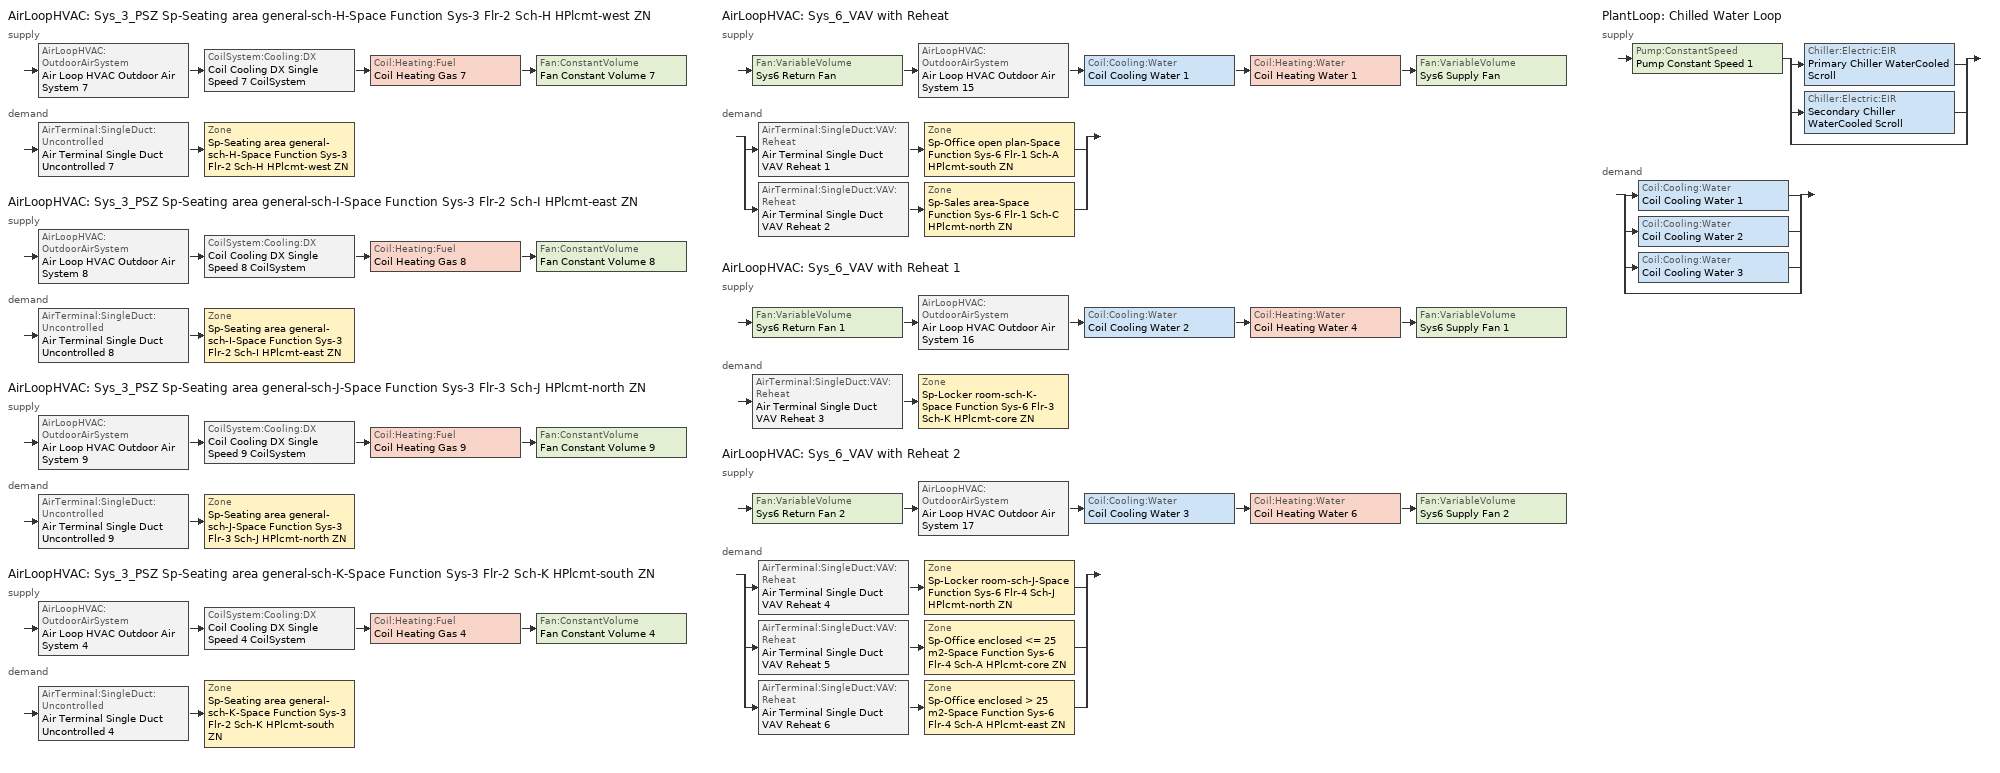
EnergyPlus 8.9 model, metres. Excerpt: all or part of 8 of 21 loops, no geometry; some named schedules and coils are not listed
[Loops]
AirLoopHVAC 'Sys_3_PSZ Sp-Seating area general-sch-H-Space Function Sys-3 Flr-2 Sch-H HPlcmt-west ZN'
 supply: AirLoopHVAC:OutdoorAirSystem 'Air Loop HVAC Outdoor Air System 7' > CoilSystem:Cooling:DX 'Coil Cooling DX Single Speed 7 CoilSystem' > Coil:Heating:Fuel 'Coil Heating Gas 7' > Fan:ConstantVolume 'Fan Constant Volume 7'
 demand: AirTerminal:SingleDuct:Uncontrolled 'Air Terminal Single Duct Uncontrolled 7' > Zone 'Sp-Seating area general-sch-H-Space Function Sys-3 Flr-2 Sch-H HPlcmt-west ZN'
AirLoopHVAC 'Sys_3_PSZ Sp-Seating area general-sch-I-Space Function Sys-3 Flr-2 Sch-I HPlcmt-east ZN'
 supply: AirLoopHVAC:OutdoorAirSystem 'Air Loop HVAC Outdoor Air System 8' > CoilSystem:Cooling:DX 'Coil Cooling DX Single Speed 8 CoilSystem' > Coil:Heating:Fuel 'Coil Heating Gas 8' > Fan:ConstantVolume 'Fan Constant Volume 8'
 demand: AirTerminal:SingleDuct:Uncontrolled 'Air Terminal Single Duct Uncontrolled 8' > Zone 'Sp-Seating area general-sch-I-Space Function Sys-3 Flr-2 Sch-I HPlcmt-east ZN'
AirLoopHVAC 'Sys_3_PSZ Sp-Seating area general-sch-J-Space Function Sys-3 Flr-3 Sch-J HPlcmt-north ZN'
 supply: AirLoopHVAC:OutdoorAirSystem 'Air Loop HVAC Outdoor Air System 9' > CoilSystem:Cooling:DX 'Coil Cooling DX Single Speed 9 CoilSystem' > Coil:Heating:Fuel 'Coil Heating Gas 9' > Fan:ConstantVolume 'Fan Constant Volume 9'
 demand: AirTerminal:SingleDuct:Uncontrolled 'Air Terminal Single Duct Uncontrolled 9' > Zone 'Sp-Seating area general-sch-J-Space Function Sys-3 Flr-3 Sch-J HPlcmt-north ZN'
AirLoopHVAC 'Sys_3_PSZ Sp-Seating area general-sch-K-Space Function Sys-3 Flr-2 Sch-K HPlcmt-south ZN'
 supply: AirLoopHVAC:OutdoorAirSystem 'Air Loop HVAC Outdoor Air System 4' > CoilSystem:Cooling:DX 'Coil Cooling DX Single Speed 4 CoilSystem' > Coil:Heating:Fuel 'Coil Heating Gas 4' > Fan:ConstantVolume 'Fan Constant Volume 4'
 demand: AirTerminal:SingleDuct:Uncontrolled 'Air Terminal Single Duct Uncontrolled 4' > Zone 'Sp-Seating area general-sch-K-Space Function Sys-3 Flr-2 Sch-K HPlcmt-south ZN'
AirLoopHVAC 'Sys_6_VAV with Reheat'
 supply: Fan:VariableVolume 'Sys6 Return Fan' > AirLoopHVAC:OutdoorAirSystem 'Air Loop HVAC Outdoor Air System 15' > Coil:Cooling:Water 'Coil Cooling Water 1' > Coil:Heating:Water 'Coil Heating Water 1' > Fan:VariableVolume 'Sys6 Supply Fan'
 demand: split
  | AirTerminal:SingleDuct:VAV:Reheat 'Air Terminal Single Duct VAV Reheat 1' > Zone 'Sp-Office open plan-Space Function Sys-6 Flr-1 Sch-A HPlcmt-south ZN'
  | AirTerminal:SingleDuct:VAV:Reheat 'Air Terminal Single Duct VAV Reheat 2' > Zone 'Sp-Sales area-Space Function Sys-6 Flr-1 Sch-C HPlcmt-north ZN'
AirLoopHVAC 'Sys_6_VAV with Reheat 1'
 supply: Fan:VariableVolume 'Sys6 Return Fan 1' > AirLoopHVAC:OutdoorAirSystem 'Air Loop HVAC Outdoor Air System 16' > Coil:Cooling:Water 'Coil Cooling Water 2' > Coil:Heating:Water 'Coil Heating Water 4' > Fan:VariableVolume 'Sys6 Supply Fan 1'
 demand: AirTerminal:SingleDuct:VAV:Reheat 'Air Terminal Single Duct VAV Reheat 3' > Zone 'Sp-Locker room-sch-K-Space Function Sys-6 Flr-3 Sch-K HPlcmt-core ZN'
AirLoopHVAC 'Sys_6_VAV with Reheat 2'
 supply: Fan:VariableVolume 'Sys6 Return Fan 2' > AirLoopHVAC:OutdoorAirSystem 'Air Loop HVAC Outdoor Air System 17' > Coil:Cooling:Water 'Coil Cooling Water 3' > Coil:Heating:Water 'Coil Heating Water 6' > Fan:VariableVolume 'Sys6 Supply Fan 2'
 demand: split
  | AirTerminal:SingleDuct:VAV:Reheat 'Air Terminal Single Duct VAV Reheat 4' > Zone 'Sp-Locker room-sch-J-Space Function Sys-6 Flr-4 Sch-J HPlcmt-north ZN'
  | AirTerminal:SingleDuct:VAV:Reheat 'Air Terminal Single Duct VAV Reheat 5' > Zone 'Sp-Office enclosed <= 25 m2-Space Function Sys-6 Flr-4 Sch-A HPlcmt-core ZN'
  | AirTerminal:SingleDuct:VAV:Reheat 'Air Terminal Single Duct VAV Reheat 6' > Zone 'Sp-Office enclosed > 25 m2-Space Function Sys-6 Flr-4 Sch-A HPlcmt-east ZN'
PlantLoop 'Chilled Water Loop'
 supply: Pump:ConstantSpeed 'Pump Constant Speed 1' > split
  | Chiller:Electric:EIR 'Primary Chiller WaterCooled Scroll'
  | Chiller:Electric:EIR 'Secondary Chiller WaterCooled Scroll'
  | bypass
 demand: split
  | Coil:Cooling:Water 'Coil Cooling Water 1'
  | Coil:Cooling:Water 'Coil Cooling Water 2'
  | Coil:Cooling:Water 'Coil Cooling Water 3'
  | bypass
[ZoneControl:Thermostat] Control Object Type 1=ThermostatSetpoint:DualSetpoint
Name | Zone or ZoneList | Control Type Schedule | Control Name 1
Sp-Locker room-sch-J-Space Function Sys-6 Flr-4 Sch-J HPlcmt-north ZN Thermostat | Sp-Locker room-sch-J-Space Function Sys-6 Flr-4 Sch-J HPlcmt-north ZN | Sp-Locker room-sch-J-Space Function Sys-6 Flr-4 Sch-J HPlcmt-north ZN Thermostat Schedule | Space Function Locker room-sch-J Thermostat 2
Sp-Locker room-sch-K-Space Function Sys-6 Flr-3 Sch-K HPlcmt-core ZN Thermostat | Sp-Locker room-sch-K-Space Function Sys-6 Flr-3 Sch-K HPlcmt-core ZN | Sp-Locker room-sch-K-Space Function Sys-6 Flr-3 Sch-K HPlcmt-core ZN Thermostat Schedule | Space Function Locker room-sch-K Thermostat 2
Sp-Office enclosed <= 25 m2-Space Function Sys-6 Flr-4 Sch-A HPlcmt-core ZN Thermostat | Sp-Office enclosed <= 25 m2-Space Function Sys-6 Flr-4 Sch-A HPlcmt-core ZN | Sp-Office enclosed <= 25 m2-Space Function Sys-6 Flr-4 Sch-A HPlcmt-core ZN Thermostat Schedule | Space Function Office enclosed <= 25 m2 Thermostat 2
Sp-Office enclosed > 25 m2-Space Function Sys-6 Flr-4 Sch-A HPlcmt-east ZN Thermostat | Sp-Office enclosed > 25 m2-Space Function Sys-6 Flr-4 Sch-A HPlcmt-east ZN | Sp-Office enclosed > 25 m2-Space Function Sys-6 Flr-4 Sch-A HPlcmt-east ZN Thermostat Schedule | Space Function Office enclosed > 25 m2 Thermostat 2
Sp-Office open plan-Space Function Sys-6 Flr-1 Sch-A HPlcmt-south ZN Thermostat | Sp-Office open plan-Space Function Sys-6 Flr-1 Sch-A HPlcmt-south ZN | Sp-Office open plan-Space Function Sys-6 Flr-1 Sch-A HPlcmt-south ZN Thermostat Schedule | Space Function Office open plan Thermostat 2
Sp-Sales area-Space Function Sys-6 Flr-1 Sch-C HPlcmt-north ZN Thermostat | Sp-Sales area-Space Function Sys-6 Flr-1 Sch-C HPlcmt-north ZN | Sp-Sales area-Space Function Sys-6 Flr-1 Sch-C HPlcmt-north ZN Thermostat Schedule | Space Function Sales area Thermostat 2
Sp-Seating area general-sch-H-Space Function Sys-3 Flr-2 Sch-H HPlcmt-west ZN Thermostat | Sp-Seating area general-sch-H-Space Function Sys-3 Flr-2 Sch-H HPlcmt-west ZN | Sp-Seating area general-sch-H-Space Function Sys-3 Flr-2 Sch-H HPlcmt-west ZN Thermostat Schedule | Space Function Seating area general-sch-H Thermostat 2
Sp-Seating area general-sch-I-Space Function Sys-3 Flr-2 Sch-I HPlcmt-east ZN Thermostat | Sp-Seating area general-sch-I-Space Function Sys-3 Flr-2 Sch-I HPlcmt-east ZN | Sp-Seating area general-sch-I-Space Function Sys-3 Flr-2 Sch-I HPlcmt-east ZN Thermostat Schedule | Space Function Seating area general-sch-I Thermostat 2
Sp-Seating area general-sch-J-Space Function Sys-3 Flr-3 Sch-J HPlcmt-north ZN Thermostat | Sp-Seating area general-sch-J-Space Function Sys-3 Flr-3 Sch-J HPlcmt-north ZN | Sp-Seating area general-sch-J-Space Function Sys-3 Flr-3 Sch-J HPlcmt-north ZN Thermostat Schedule | Space Function Seating area general-sch-J Thermostat 2
Sp-Seating area general-sch-K-Space Function Sys-3 Flr-2 Sch-K HPlcmt-south ZN Thermostat | Sp-Seating area general-sch-K-Space Function Sys-3 Flr-2 Sch-K HPlcmt-south ZN | Sp-Seating area general-sch-K-Space Function Sys-3 Flr-2 Sch-K HPlcmt-south ZN Thermostat Schedule | Space Function Seating area general-sch-K Thermostat 2
[ThermostatSetpoint:DualSetpoint]
Name | Heating Setpoint Temperature Schedule | Cooling Setpoint Temperature Schedule
Space Function Locker room-sch-J Thermostat 2; Space Function Seating area general-sch-J Thermostat 2 | NECB-J-Thermostat Setpoint-Heating | NECB-J-Thermostat Setpoint-Cooling
Space Function Locker room-sch-K Thermostat 2; Space Function Seating area general-sch-K Thermostat 2 | NECB-K-Thermostat Setpoint-Heating | NECB-K-Thermostat Setpoint-Cooling
Space Function Office enclosed <= 25 m2 Thermostat 2; Space Function Office enclosed > 25 m2 Thermostat 2; Space Function Office open plan Thermostat 2 | NECB-A-Thermostat Setpoint-Heating | NECB-A-Thermostat Setpoint-Cooling
Space Function Sales area Thermostat 2 | NECB-C-Thermostat Setpoint-Heating | NECB-C-Thermostat Setpoint-Cooling
Space Function Seating area general-sch-H Thermostat 2 | NECB-H-Thermostat Setpoint-Heating | NECB-H-Thermostat Setpoint-Cooling
Space Function Seating area general-sch-I Thermostat 2 | NECB-I-Thermostat Setpoint-Heating | NECB-I-Thermostat Setpoint-Cooling
[AirTerminal:SingleDuct:VAV:Reheat] Availability Schedule=Always On Discrete; Maximum Air Flow Rate {m3/s}=Autosize; Zone Minimum Air Flow Input Method=Constant; Constant Minimum Air Flow Fraction=0.3; Maximum Hot Water or Steam Flow Rate {m3/s}=Autosize; Minimum Hot Water or Steam Flow Rate {m3/s}=0; Convergence Tolerance=0.001; Damper Heating Action=Normal; Maximum Flow per Zone Floor Area During Reheat {m3/s-m2}=Autocalculate; Maximum Flow Fraction During Reheat=Autocalculate; Maximum Reheat Air Temperature {C}=43
Name | Fixed Minimum Air Flow Rate {m3/s} | Reheat Coil
Air Terminal Single Duct VAV Reheat 4 | 3.75 | Coil Heating Water 7
Air Terminal Single Duct VAV Reheat 3 | 5 | Coil Heating Water 5
Air Terminal Single Duct VAV Reheat 5 | 5 | Coil Heating Water 8
Air Terminal Single Duct VAV Reheat 6 | 3.75 | Coil Heating Water 9
Air Terminal Single Duct VAV Reheat 1 | 3.75 | Coil Heating Water 2
Air Terminal Single Duct VAV Reheat 2 | 3.75 | Coil Heating Water 3
[Coil:Heating:Water] Availability Schedule=Always On Discrete; U-Factor Times Area Value {W/K}=Autosize; Maximum Water Flow Rate {m3/s}=Autosize; Performance Input Method=UFactorTimesAreaAndDesignWaterFlowRate; Rated Capacity {W}=Autosize; Rated Inlet Water Temperature {C}=82.2; Rated Inlet Air Temperature {C}=16.6; Rated Outlet Water Temperature {C}=71.1; Rated Outlet Air Temperature {C}=32.2; Rated Ratio for Air and Water Convection=0.5
Coil Heating Water 1; Coil Heating Water 4; Coil Heating Water 6
[Zone equipment]
Sp-Locker room-sch-J-Space Function Sys-6 Flr-4 Sch-J HPlcmt-north ZN: Air Terminal Single Duct VAV Reheat 4, Zone HVAC Baseboard Convective Water 18
Sp-Locker room-sch-K-Space Function Sys-6 Flr-3 Sch-K HPlcmt-core ZN: Air Terminal Single Duct VAV Reheat 3, Zone HVAC Baseboard Convective Water 17
Sp-Office enclosed <= 25 m2-Space Function Sys-6 Flr-4 Sch-A HPlcmt-core ZN: Air Terminal Single Duct VAV Reheat 5, Zone HVAC Baseboard Convective Water 19
Sp-Office enclosed > 25 m2-Space Function Sys-6 Flr-4 Sch-A HPlcmt-east ZN: Air Terminal Single Duct VAV Reheat 6, Zone HVAC Baseboard Convective Water 20
Sp-Office open plan-Space Function Sys-6 Flr-1 Sch-A HPlcmt-south ZN: Air Terminal Single Duct VAV Reheat 1, Zone HVAC Baseboard Convective Water 15
Sp-Sales area-Space Function Sys-6 Flr-1 Sch-C HPlcmt-north ZN: Air Terminal Single Duct VAV Reheat 2, Zone HVAC Baseboard Convective Water 16
Sp-Seating area general-sch-H-Space Function Sys-3 Flr-2 Sch-H HPlcmt-west ZN: Air Terminal Single Duct Uncontrolled 7, Zone HVAC Baseboard Convective Water 7
Sp-Seating area general-sch-I-Space Function Sys-3 Flr-2 Sch-I HPlcmt-east ZN: Air Terminal Single Duct Uncontrolled 8, Zone HVAC Baseboard Convective Water 8
Sp-Seating area general-sch-J-Space Function Sys-3 Flr-3 Sch-J HPlcmt-north ZN: Air Terminal Single Duct Uncontrolled 9, Zone HVAC Baseboard Convective Water 9
Sp-Seating area general-sch-K-Space Function Sys-3 Flr-2 Sch-K HPlcmt-south ZN: Air Terminal Single Duct Uncontrolled 4, Zone HVAC Baseboard Convective Water 4
[Sizing:Zone] Zone Cooling Design Supply Air Temperature Input Method=SupplyAirTemperature; Zone Cooling Design Supply Air Temperature {C}=13; Zone Cooling Design Supply Air Temperature Difference {deltaC}=11.11; Zone Heating Design Supply Air Temperature Input Method=SupplyAirTemperature; Zone Heating Design Supply Air Temperature {C}=43; Zone Heating Design Supply Air Temperature Difference {deltaC}=11.11; Zone Cooling Design Supply Air Humidity Ratio {kgWater/kgDryAir}=0.0085; Zone Heating Design Supply Air Humidity Ratio {kgWater/kgDryAir}=0.008; Zone Heating Sizing Factor=1.3; Zone Cooling Sizing Factor=1.1; Cooling Design Air Flow Method=DesignDay; Cooling Design Air Flow Rate {m3/s}=0; Cooling Minimum Air Flow per Zone Floor Area {m3/s-m2}=0.000762; Cooling Minimum Air Flow {m3/s}=0; Cooling Minimum Air Flow Fraction=0; Heating Design Air Flow Method=DesignDay; Heating Design Air Flow Rate {m3/s}=0; Heating Maximum Air Flow per Zone Floor Area {m3/s-m2}=0.002032; Heating Maximum Air Flow {m3/s}=0.141576; Heating Maximum Air Flow Fraction=0.3; Account for Dedicated Outdoor Air System=No
Name | Design Specification Outdoor Air Object | Design Specification Zone Air Distribution Object
Sp-Locker room-sch-J-Space Function Sys-6 Flr-4 Sch-J HPlcmt-north ZN | Space Function Locker room-sch-J Ventilation | Sp-Locker room-sch-J-Space Function Sys-6 Flr-4 Sch-J HPlcmt-north ZN Design Spec Zone Air Dist
Sp-Locker room-sch-K-Space Function Sys-6 Flr-3 Sch-K HPlcmt-core ZN | Space Function Locker room-sch-K Ventilation | Sp-Locker room-sch-K-Space Function Sys-6 Flr-3 Sch-K HPlcmt-core ZN Design Spec Zone Air Dist
Sp-Office enclosed <= 25 m2-Space Function Sys-6 Flr-4 Sch-A HPlcmt-core ZN | Space Function Office enclosed <= 25 m2 Ventilation | Sp-Office enclosed <= 25 m2-Space Function Sys-6 Flr-4 Sch-A HPlcmt-core ZN Design Spec Zone Air Dist
Sp-Office enclosed > 25 m2-Space Function Sys-6 Flr-4 Sch-A HPlcmt-east ZN | Space Function Office enclosed > 25 m2 Ventilation | Sp-Office enclosed > 25 m2-Space Function Sys-6 Flr-4 Sch-A HPlcmt-east ZN Design Spec Zone Air Dist
Sp-Office open plan-Space Function Sys-6 Flr-1 Sch-A HPlcmt-south ZN | Space Function Office open plan Ventilation | Sp-Office open plan-Space Function Sys-6 Flr-1 Sch-A HPlcmt-south ZN Design Spec Zone Air Dist
Sp-Sales area-Space Function Sys-6 Flr-1 Sch-C HPlcmt-north ZN | Space Function Sales area Ventilation | Sp-Sales area-Space Function Sys-6 Flr-1 Sch-C HPlcmt-north ZN Design Spec Zone Air Dist
Sp-Seating area general-sch-H-Space Function Sys-3 Flr-2 Sch-H HPlcmt-west ZN | Space Function Seating area general-sch-H Ventilation | Sp-Seating area general-sch-H-Space Function Sys-3 Flr-2 Sch-H HPlcmt-west ZN Design Spec Zone Air Dist
Sp-Seating area general-sch-I-Space Function Sys-3 Flr-2 Sch-I HPlcmt-east ZN | Space Function Seating area general-sch-I Ventilation | Sp-Seating area general-sch-I-Space Function Sys-3 Flr-2 Sch-I HPlcmt-east ZN Design Spec Zone Air Dist
Sp-Seating area general-sch-J-Space Function Sys-3 Flr-3 Sch-J HPlcmt-north ZN | Space Function Seating area general-sch-J Ventilation | Sp-Seating area general-sch-J-Space Function Sys-3 Flr-3 Sch-J HPlcmt-north ZN Design Spec Zone Air Dist
Sp-Seating area general-sch-K-Space Function Sys-3 Flr-2 Sch-K HPlcmt-south ZN | Space Function Seating area general-sch-K Ventilation | Sp-Seating area general-sch-K-Space Function Sys-3 Flr-2 Sch-K HPlcmt-south ZN Design Spec Zone Air Dist
[DesignSpecification:ZoneAirDistribution] Zone Air Distribution Effectiveness in Cooling Mode=1; Zone Air Distribution Effectiveness in Heating Mode=1
Sp-Locker room-sch-J-Space Function Sys-6 Flr-4 Sch-J HPlcmt-north ZN Design Spec Zone Air Dist; Sp-Locker room-sch-K-Space Function Sys-6 Flr-3 Sch-K HPlcmt-core ZN Design Spec Zone Air Dist; Sp-Office enclosed <= 25 m2-Space Function Sys-6 Flr-4 Sch-A HPlcmt-core ZN Design Spec Zone Air Dist; Sp-Office enclosed > 25 m2-Space Function Sys-6 Flr-4 Sch-A HPlcmt-east ZN Design Spec Zone Air Dist; Sp-Office open plan-Space Function Sys-6 Flr-1 Sch-A HPlcmt-south ZN Design Spec Zone Air Dist; Sp-Sales area-Space Function Sys-6 Flr-1 Sch-C HPlcmt-north ZN Design Spec Zone Air Dist; Sp-Seating area general-sch-H-Space Function Sys-3 Flr-2 Sch-H HPlcmt-west ZN Design Spec Zone Air Dist; Sp-Seating area general-sch-I-Space Function Sys-3 Flr-2 Sch-I HPlcmt-east ZN Design Spec Zone Air Dist; Sp-Seating area general-sch-J-Space Function Sys-3 Flr-3 Sch-J HPlcmt-north ZN Design Spec Zone Air Dist; Sp-Seating area general-sch-K-Space Function Sys-3 Flr-2 Sch-K HPlcmt-south ZN Design Spec Zone Air Dist
[Controller:MechanicalVentilation] Availability Schedule=Always On Discrete; Demand Controlled Ventilation=No; System Outdoor Air Method=ZoneSum
Name | Zone Name 1 | Design Specification Outdoor Air Object Name 1 | Design Specification Zone Air Distribution Object Name 1 | Zone Name 2 | Design Specification Outdoor Air Object Name 2 | Design Specification Zone Air Distribution Object Name 2 | Zone Name 3 | Design Specification Outdoor Air Object Name 3 | Design Specification Zone Air Distribution Object Name 3
Controller Mechanical Ventilation 17 | Sp-Locker room-sch-J-Space Function Sys-6 Flr-4 Sch-J HPlcmt-north ZN | Space Function Locker room-sch-J Ventilation | Sp-Locker room-sch-J-Space Function Sys-6 Flr-4 Sch-J HPlcmt-north ZN Design Spec Zone Air Dist | Sp-Office enclosed <= 25 m2-Space Function Sys-6 Flr-4 Sch-A HPlcmt-core ZN | Space Function Office enclosed <= 25 m2 Ventilation | Sp-Office enclosed <= 25 m2-Space Function Sys-6 Flr-4 Sch-A HPlcmt-core ZN Design Spec Zone Air Dist | Sp-Office enclosed > 25 m2-Space Function Sys-6 Flr-4 Sch-A HPlcmt-east ZN | Space Function Office enclosed > 25 m2 Ventilation | Sp-Office enclosed > 25 m2-Space Function Sys-6 Flr-4 Sch-A HPlcmt-east ZN Design Spec Zone Air Dist
Controller Mechanical Ventilation 16 | Sp-Locker room-sch-K-Space Function Sys-6 Flr-3 Sch-K HPlcmt-core ZN | Space Function Locker room-sch-K Ventilation | Sp-Locker room-sch-K-Space Function Sys-6 Flr-3 Sch-K HPlcmt-core ZN Design Spec Zone Air Dist
Controller Mechanical Ventilation 15 | Sp-Office open plan-Space Function Sys-6 Flr-1 Sch-A HPlcmt-south ZN | Space Function Office open plan Ventilation | Sp-Office open plan-Space Function Sys-6 Flr-1 Sch-A HPlcmt-south ZN Design Spec Zone Air Dist | Sp-Sales area-Space Function Sys-6 Flr-1 Sch-C HPlcmt-north ZN | Space Function Sales area Ventilation | Sp-Sales area-Space Function Sys-6 Flr-1 Sch-C HPlcmt-north ZN Design Spec Zone Air Dist
Controller Mechanical Ventilation 7 | Sp-Seating area general-sch-H-Space Function Sys-3 Flr-2 Sch-H HPlcmt-west ZN | Space Function Seating area general-sch-H Ventilation | Sp-Seating area general-sch-H-Space Function Sys-3 Flr-2 Sch-H HPlcmt-west ZN Design Spec Zone Air Dist
Controller Mechanical Ventilation 8 | Sp-Seating area general-sch-I-Space Function Sys-3 Flr-2 Sch-I HPlcmt-east ZN | Space Function Seating area general-sch-I Ventilation | Sp-Seating area general-sch-I-Space Function Sys-3 Flr-2 Sch-I HPlcmt-east ZN Design Spec Zone Air Dist
Controller Mechanical Ventilation 9 | Sp-Seating area general-sch-J-Space Function Sys-3 Flr-3 Sch-J HPlcmt-north ZN | Space Function Seating area general-sch-J Ventilation | Sp-Seating area general-sch-J-Space Function Sys-3 Flr-3 Sch-J HPlcmt-north ZN Design Spec Zone Air Dist
Controller Mechanical Ventilation 4 | Sp-Seating area general-sch-K-Space Function Sys-3 Flr-2 Sch-K HPlcmt-south ZN | Space Function Seating area general-sch-K Ventilation | Sp-Seating area general-sch-K-Space Function Sys-3 Flr-2 Sch-K HPlcmt-south ZN Design Spec Zone Air Dist
[DesignSpecification:OutdoorAir] Outdoor Air Method=Sum; Outdoor Air Flow per Person {m3/s-person}=0; Outdoor Air Flow per Zone {m3/s}=0; Outdoor Air Flow Air Changes per Hour {1/hr}=0
Name | Outdoor Air Flow per Zone Floor Area {m3/s-m2}
Space Function Locker room-sch-J Ventilation; Space Function Locker room-sch-K Ventilation | 0.00127
Space Function Office enclosed <= 25 m2 Ventilation; Space Function Office enclosed > 25 m2 Ventilation; Space Function Office open plan Ventilation | 0.00042164
Space Function Sales area Ventilation | 0.0011684
Space Function Seating area general-sch-H Ventilation; Space Function Seating area general-sch-I Ventilation; Space Function Seating area general-sch-J Ventilation; Space Function Seating area general-sch-K Ventilation | 0.00404876
[AirTerminal:SingleDuct:Uncontrolled] Availability Schedule=Always On Discrete; Maximum Air Flow Rate {m3/s}=AutoSize
Air Terminal Single Duct Uncontrolled 7; Air Terminal Single Duct Uncontrolled 8; Air Terminal Single Duct Uncontrolled 9; Air Terminal Single Duct Uncontrolled 4
[AirLoopHVAC] Design Supply Air Flow Rate {m3/s}=AutoSize
Sys_3_PSZ Sp-Seating area general-sch-H-Space Function Sys-3 Flr-2 Sch-H HPlcmt-west ZN; Sys_3_PSZ Sp-Seating area general-sch-I-Space Function Sys-3 Flr-2 Sch-I HPlcmt-east ZN; Sys_3_PSZ Sp-Seating area general-sch-J-Space Function Sys-3 Flr-3 Sch-J HPlcmt-north ZN; Sys_3_PSZ Sp-Seating area general-sch-K-Space Function Sys-3 Flr-2 Sch-K HPlcmt-south ZN; Sys_6_VAV with Reheat; Sys_6_VAV with Reheat 1; Sys_6_VAV with Reheat 2
[Sizing:System] Type of Load to Size On=Sensible; Design Outdoor Air Flow Rate {m3/s}=Autosize; Preheat Design Temperature {C}=7; Preheat Design Humidity Ratio {kgWater/kgDryAir}=0.008; Precool Design Humidity Ratio {kgWater/kgDryAir}=0.008; Central Cooling Design Supply Air Temperature {C}=13; Type of Zone Sum to Use=NonCoincident; 100% Outdoor Air in Cooling=No; 100% Outdoor Air in Heating=No; Central Cooling Design Supply Air Humidity Ratio {kgWater/kgDryAir}=0.0085; Central Heating Design Supply Air Humidity Ratio {kgWater/kgDryAir}=0.008; Cooling Supply Air Flow Rate Method=DesignDay; Cooling Supply Air Flow Rate {m3/s}=0; Cooling Supply Air Flow Rate Per Floor Area {m3/s-m2}=0.00996765; Cooling Fraction of Autosized Cooling Supply Air Flow Rate=1; Cooling Supply Air Flow Rate Per Unit Cooling Capacity {m3/s-W}=3.94755e-05; Heating Supply Air Flow Rate Method=DesignDay; Heating Supply Air Flow Rate {m3/s}=0; Heating Supply Air Flow Rate Per Floor Area {m3/s-m2}=0.00996765; Heating Fraction of Autosized Heating Supply Air Flow Rate=1; Heating Fraction of Autosized Cooling Supply Air Flow Rate=1; Heating Supply Air Flow Rate Per Unit Heating Capacity {m3/s-W}=3.15882e-05; System Outdoor Air Method=ZoneSum; Zone Maximum Outdoor Air Fraction=1; Cooling Design Capacity Method=CoolingDesignCapacity; Cooling Design Capacity {W}=Autosize; Cooling Design Capacity Per Floor Area {W/m2}=234.7; Fraction of Autosized Cooling Design Capacity=1; Heating Design Capacity Method=HeatingDesignCapacity; Heating Design Capacity {W}=Autosize; Heating Design Capacity Per Floor Area {W/m2}=157; Fraction of Autosized Heating Design Capacity=1; Central Cooling Capacity Control Method=OnOff
Name | Central Heating Maximum System Air Flow Ratio | Precool Design Temperature {C} | Central Heating Design Supply Air Temperature {C}
Sys_3_PSZ Sp-Seating area general-sch-H-Space Function Sys-3 Flr-2 Sch-H HPlcmt-west ZN; Sys_3_PSZ Sp-Seating area general-sch-I-Space Function Sys-3 Flr-2 Sch-I HPlcmt-east ZN; Sys_3_PSZ Sp-Seating area general-sch-J-Space Function Sys-3 Flr-3 Sch-J HPlcmt-north ZN; Sys_3_PSZ Sp-Seating area general-sch-K-Space Function Sys-3 Flr-2 Sch-K HPlcmt-south ZN | 1 | 13 | 43
Sys_6_VAV with Reheat; Sys_6_VAV with Reheat 1; Sys_6_VAV with Reheat 2 | 0.3 | 12.8 | 13.1
[Controller:OutdoorAir] Minimum Outdoor Air Flow Rate {m3/s}=Autosize; Maximum Outdoor Air Flow Rate {m3/s}=Autosize; Economizer Control Type=NoEconomizer; Economizer Control Action Type=ModulateFlow; Economizer Maximum Limit Dry-Bulb Temperature {C}=28; Economizer Maximum Limit Enthalpy {J/kg}=64000; Economizer Minimum Limit Dry-Bulb Temperature {C}=-100; Lockout Type=NoLockout; Minimum Limit Type=FixedMinimum; High Humidity Control=No; Control High Indoor Humidity Based on Outdoor Humidity Ratio=Yes; Heat Recovery Bypass Control Type=BypassWhenWithinEconomizerLimits
Name | Mechanical Ventilation Controller
Controller Outdoor Air 7 | Controller Mechanical Ventilation 7
Controller Outdoor Air 8 | Controller Mechanical Ventilation 8
Controller Outdoor Air 9 | Controller Mechanical Ventilation 9
Controller Outdoor Air 4 | Controller Mechanical Ventilation 4
Controller Outdoor Air 15 | Controller Mechanical Ventilation 15
Controller Outdoor Air 16 | Controller Mechanical Ventilation 16
Controller Outdoor Air 17 | Controller Mechanical Ventilation 17
[SetpointManager:MixedAir] Control Variable=Temperature
Node 120 OS Default SPM; Node 119 OS Default SPM; Node 118 OS Default SPM; Node 133 OS Default SPM; Node 132 OS Default SPM; Node 131 OS Default SPM; Node 146 OS Default SPM; Node 145 OS Default SPM; Node 144 OS Default SPM; Node 81 OS Default SPM; Node 80 OS Default SPM; Node 79 OS Default SPM; Node 255 OS Default SPM; Node 254 OS Default SPM; Node 253 OS Default SPM; Node 252 OS Default SPM; Node 283 OS Default SPM; Node 282 OS Default SPM; Node 281 OS Default SPM; Node 280 OS Default SPM; Node 304 OS Default SPM; Node 303 OS Default SPM; Node 302 OS Default SPM; Node 301 OS Default SPM
[CoilSystem:Cooling:DX] Availability Schedule=Always On Discrete
Name | Cooling Coil
Coil Cooling DX Single Speed 7 CoilSystem | Coil Cooling DX Single Speed 7
Coil Cooling DX Single Speed 8 CoilSystem | Coil Cooling DX Single Speed 8
Coil Cooling DX Single Speed 9 CoilSystem | Coil Cooling DX Single Speed 9
Coil Cooling DX Single Speed 4 CoilSystem | Coil Cooling DX Single Speed 4
[Coil:Cooling:DX:SingleSpeed] Availability Schedule=Always On Discrete; Gross Rated Total Cooling Capacity {W}=Autosize; Gross Rated Sensible Heat Ratio=Autosize; Gross Rated Cooling COP {W/W}=3; Rated Air Flow Rate {m3/s}=Autosize; Rated Evaporator Fan Power Per Volume Flow Rate {W/(m3/s)}=773.3; Condenser Type=AirCooled; Evaporative Condenser Effectiveness=0; Evaporative Condenser Air Flow Rate {m3/s}=Autosize; Evaporative Condenser Pump Rated Power Consumption {W}=Autosize; Crankcase Heater Capacity {W}=0; Maximum Outdoor Dry-Bulb Temperature for Crankcase Heater Operation {C}=0; Basin Heater Capacity {W/K}=0; Basin Heater Setpoint Temperature {C}=10
Name | Total Cooling Capacity Function of Temperature Curve | Total Cooling Capacity Function of Flow Fraction Curve | Energy Input Ratio Function of Temperature Curve | Energy Input Ratio Function of Flow Fraction Curve | Part Load Fraction Correlation Curve
Coil Cooling DX Single Speed 7 | Curve Biquadratic 13 | Curve Quadratic 19 | Curve Biquadratic 14 | Curve Quadratic 20 | Curve Quadratic 21
Coil Cooling DX Single Speed 8 | Curve Biquadratic 15 | Curve Quadratic 22 | Curve Biquadratic 16 | Curve Quadratic 23 | Curve Quadratic 24
Coil Cooling DX Single Speed 9 | Curve Biquadratic 17 | Curve Quadratic 25 | Curve Biquadratic 18 | Curve Quadratic 26 | Curve Quadratic 27
Coil Cooling DX Single Speed 4 | Curve Biquadratic 7 | Curve Quadratic 10 | Curve Biquadratic 8 | Curve Quadratic 11 | Curve Quadratic 12
[Coil:Heating:Fuel] Availability Schedule=Always On Discrete; Fuel Type=NaturalGas; Burner Efficiency=0.8; Nominal Capacity {W}=AutoSize; Parasitic Electric Load {W}=0; Parasitic Fuel Load {W}=0
Coil Heating Gas 7; Coil Heating Gas 8; Coil Heating Gas 9; Coil Heating Gas 4
[Fan:ConstantVolume] Availability Schedule=Always On Discrete; Fan Total Efficiency=0.7; Pressure Rise {Pa}=250; Maximum Flow Rate {m3/s}=AutoSize; Motor Efficiency=0.9; Motor In Airstream Fraction=1
Fan Constant Volume 7; Fan Constant Volume 8; Fan Constant Volume 9; Fan Constant Volume 4
[SetpointManager:SingleZone:Reheat] Control Variable=Temperature; Minimum Supply Air Temperature {C}=13; Maximum Supply Air Temperature {C}=43
Name | Control Zone
Setpoint Manager Single Zone Reheat 7 | Sp-Seating area general-sch-H-Space Function Sys-3 Flr-2 Sch-H HPlcmt-west ZN
Setpoint Manager Single Zone Reheat 8 | Sp-Seating area general-sch-I-Space Function Sys-3 Flr-2 Sch-I HPlcmt-east ZN
Setpoint Manager Single Zone Reheat 9 | Sp-Seating area general-sch-J-Space Function Sys-3 Flr-3 Sch-J HPlcmt-north ZN
Setpoint Manager Single Zone Reheat 4 | Sp-Seating area general-sch-K-Space Function Sys-3 Flr-2 Sch-K HPlcmt-south ZN
[Controller:WaterCoil] Control Variable=Temperature; Actuator Variable=Flow; Controller Convergence Tolerance {deltaC}=Autosize; Maximum Actuated Flow {m3/s}=Autosize; Minimum Actuated Flow {m3/s}=0
Name | Action
Controller Water Coil 2; Controller Water Coil 6; Controller Water Coil 9 | Reverse
Controller Water Coil 1; Controller Water Coil 5; Controller Water Coil 8 | Normal
[Fan:VariableVolume] Availability Schedule=Always On Discrete; Fan Total Efficiency=0.6045; Pressure Rise {Pa}=1017.592; Maximum Flow Rate {m3/s}=AutoSize; Fan Power Minimum Flow Rate Input Method=FixedFlowRate; Fan Power Minimum Flow Fraction=0; Fan Power Minimum Air Flow Rate {m3/s}=0; Motor Efficiency=0.93; Motor In Airstream Fraction=1; Fan Power Coefficient 1=0.0407599; Fan Power Coefficient 2=0.088045; Fan Power Coefficient 3=-0.0729261; Fan Power Coefficient 4=0.94374; Fan Power Coefficient 5=0
Sys6 Return Fan; Sys6 Supply Fan; Sys6 Return Fan 1; Sys6 Supply Fan 1; Sys6 Return Fan 2; Sys6 Supply Fan 2
[Coil:Cooling:Water] Availability Schedule=Always On Discrete; Design Water Flow Rate {m3/s}=Autosize; Design Air Flow Rate {m3/s}=Autosize; Design Inlet Water Temperature {C}=Autosize; Design Inlet Air Temperature {C}=Autosize; Design Outlet Air Temperature {C}=Autosize; Design Inlet Air Humidity Ratio {kgWater/kgDryAir}=Autosize; Design Outlet Air Humidity Ratio {kgWater/kgDryAir}=Autosize; Type of Analysis=SimpleAnalysis; Heat Exchanger Configuration=CrossFlow
Coil Cooling Water 1; Coil Cooling Water 2; Coil Cooling Water 3
[SetpointManager:Scheduled] Control Variable=Temperature
Name | Schedule
Setpoint Manager Scheduled 3 | Supply Air Temp
Setpoint Manager Scheduled 4 | Supply Air Temp 1
Setpoint Manager Scheduled 5 | Supply Air Temp 2
Setpoint Manager Scheduled 1 | CHW Temp
[PlantLoop]
Chilled Water Loop: Fluid Type=Water; Plant Equipment Operation Scheme=Chilled Water Loop Operation Schemes; Maximum Loop Temperature {C}=100; Minimum Loop Temperature {C}=0; Maximum Loop Flow Rate {m3/s}=Autosize; Minimum Loop Flow Rate {m3/s}=0; Plant Loop Volume {m3}=Autocalculate; Load Distribution Scheme=Optimal; Plant Loop Demand Calculation Scheme=SingleSetpoint
[Sizing:Plant]
Chilled Water Loop: Loop Type=Cooling; Design Loop Exit Temperature {C}=7; Loop Design Temperature Difference {deltaC}=6; Sizing Option=NonCoincident; Zone Timesteps in Averaging Window=1; Coincident Sizing Factor Mode=None
[Pump:ConstantSpeed]
Pump Constant Speed 1: Design Flow Rate {m3/s}=Autosize; Design Pump Head {Pa}=179352; Design Power Consumption {W}=Autosize; Motor Efficiency=0.9; Fraction of Motor Inefficiencies to Fluid Stream=0; Pump Control Type=Intermittent; Design Power Sizing Method=PowerPerFlowPerPressure; Design Electric Power per Unit Flow Rate {W/(m3/s)}=348701.1; Design Shaft Power per Unit Flow Rate per Unit Head=1.28205
[Chiller:Electric:EIR] Reference Capacity {W}=Autosize; Reference COP {W/W}=5.5; Reference Leaving Chilled Water Temperature {C}=6.67; Reference Entering Condenser Fluid Temperature {C}=29.4; Reference Chilled Water Flow Rate {m3/s}=Autosize; Reference Condenser Fluid Flow Rate {m3/s}=Autosize; Minimum Part Load Ratio=0.1; Maximum Part Load Ratio=1; Optimum Part Load Ratio=1; Minimum Unloading Ratio=0.2; Condenser Type=WaterCooled; Condenser Fan Power Ratio {W/W}=0; Fraction of Compressor Electric Consumption Rejected by Condenser=1; Leaving Chilled Water Lower Temperature Limit {C}=2; Chiller Flow Mode=NotModulated; Sizing Factor=1
Name | Cooling Capacity Function of Temperature Curve | Electric Input to Cooling Output Ratio Function of Temperature Curve | Electric Input to Cooling Output Ratio Function of Part Load Ratio Curve
Primary Chiller WaterCooled Scroll | Curve Biquadratic 29 | Curve Biquadratic 30 | Curve Quadratic 43
Secondary Chiller WaterCooled Scroll | Curve Biquadratic 31 | Curve Biquadratic 32 | Curve Quadratic 44
[PlantEquipmentOperationSchemes]
Chilled Water Loop Operation Schemes: Control Scheme Object Type 1=PlantEquipmentOperation:CoolingLoad; Control Scheme Name 1=Chilled Water Loop Cooling Operation Scheme; Control Scheme Schedule Name 1=Always On Discrete
[PlantEquipmentOperation:CoolingLoad]
Chilled Water Loop Cooling Operation Scheme: Load Range Lower Limit 1 {W}=0; Load Range Upper Limit 1 {W}=1000000000; Range Equipment List Name 1=Chilled Water Loop Cooling Equipment List
[PlantEquipmentList]
Chilled Water Loop Cooling Equipment List: Chiller:Electric:EIR, Primary Chiller WaterCooled Scroll, Chiller:Electric:EIR, Secondary Chiller WaterCooled Scroll
[Schedule:Compact]
Sp-Locker room-sch-J-Space Function Sys-6 Flr-4 Sch-J HPlcmt-north ZN Thermostat Schedule; Sp-Locker room-sch-K-Space Function Sys-6 Flr-3 Sch-K HPlcmt-core ZN Thermostat Schedule; Sp-Office enclosed <= 25 m2-Space Function Sys-6 Flr-4 Sch-A HPlcmt-core ZN Thermostat Schedule; Sp-Office enclosed > 25 m2-Space Function Sys-6 Flr-4 Sch-A HPlcmt-east ZN Thermostat Schedule; Sp-Office open plan-Space Function Sys-6 Flr-1 Sch-A HPlcmt-south ZN Thermostat Schedule; Sp-Sales area-Space Function Sys-6 Flr-1 Sch-C HPlcmt-north ZN Thermostat Schedule; Sp-Seating area general-sch-H-Space Function Sys-3 Flr-2 Sch-H HPlcmt-west ZN Thermostat Schedule; Sp-Seating area general-sch-I-Space Function Sys-3 Flr-2 Sch-I HPlcmt-east ZN Thermostat Schedule; Sp-Seating area general-sch-J-Space Function Sys-3 Flr-3 Sch-J HPlcmt-north ZN Thermostat Schedule; Sp-Seating area general-sch-K-Space Function Sys-3 Flr-2 Sch-K HPlcmt-south ZN Thermostat Schedule: Through: 12/31, For: AllDays, Until: 24:00, 4
[Schedule:Day:Interval]
NECB-J-Thermostat Setpoint-Heating Sun|Hol Day; NECB-J-Thermostat Setpoint-Heating Default|Wkdy Day; NECB-J-Thermostat Setpoint-Heating Sat Day; NECB-J-Thermostat Setpoint-Heating Default: No, 24:00, 22
NECB-J-Thermostat Setpoint-Cooling Sun|Hol Day; NECB-J-Thermostat Setpoint-Cooling Default|Wkdy Day; NECB-J-Thermostat Setpoint-Cooling Sat Day; NECB-J-Thermostat Setpoint-Cooling Default; NECB-H-Thermostat Setpoint-Cooling Sun|Hol Day; NECB-H-Thermostat Setpoint-Cooling Default|Wkdy Day; NECB-H-Thermostat Setpoint-Cooling Sat Day; NECB-H-Thermostat Setpoint-Cooling Default: No, 24:00, 24
NECB-K-Thermostat Setpoint-Heating Sun|Hol Day; NECB-K-Thermostat Setpoint-Heating Default|Wkdy Day; NECB-K-Thermostat Setpoint-Heating Sat Day; NECB-K-Thermostat Setpoint-Heating Default: No, 24:00, 5
NECB-K-Thermostat Setpoint-Cooling Sun|Hol Day; NECB-K-Thermostat Setpoint-Cooling Default|Wkdy Day; NECB-K-Thermostat Setpoint-Cooling Sat Day; NECB-K-Thermostat Setpoint-Cooling Default; NECB-A-Thermostat Setpoint-Cooling Sun|Hol Day; NECB-A-Thermostat Setpoint-Cooling Sat Day: No, 24:00, 35
NECB-A-Thermostat Setpoint-Heating Sun|Hol Day; NECB-A-Thermostat Setpoint-Heating Sat Day: No, 24:00, 18
NECB-A-Thermostat Setpoint-Heating Default|Wkdy Day; NECB-A-Thermostat Setpoint-Heating Default: No, 06:00, 18, 07:00, 20, 21:00, 22, 24:00, 18
NECB-A-Thermostat Setpoint-Cooling Default|Wkdy Day; NECB-A-Thermostat Setpoint-Cooling Default: No, 06:00, 35, 21:00, 24, 24:00, 35
NECB-C-Thermostat Setpoint-Heating Sun|Hol Day: No, 09:00, 18, 10:00, 20, 19:00, 22, 24:00, 18
NECB-C-Thermostat Setpoint-Heating Default|Wkdy Day; NECB-C-Thermostat Setpoint-Heating Sat Day; NECB-C-Thermostat Setpoint-Heating Default: No, 07:00, 18, 08:00, 20, 21:00, 22, 24:00, 18
NECB-C-Thermostat Setpoint-Cooling Sun|Hol Day: No, 07:00, 35, 19:00, 24, 24:00, 35
NECB-C-Thermostat Setpoint-Cooling Default|Wkdy Day; NECB-C-Thermostat Setpoint-Cooling Sat Day; NECB-C-Thermostat Setpoint-Cooling Default: No, 07:00, 35, 21:00, 24, 24:00, 35
NECB-H-Thermostat Setpoint-Heating Sun|Hol Day; NECB-H-Thermostat Setpoint-Heating Default|Wkdy Day; NECB-H-Thermostat Setpoint-Heating Sat Day; NECB-H-Thermostat Setpoint-Heating Default: No, 01:00, 22, 07:00, 18, 08:00, 20, 24:00, 22
NECB-I-Thermostat Setpoint-Heating Sun|Hol Day: No, 07:00, 18, 08:00, 20, 14:00, 22, 24:00, 18
NECB-I-Thermostat Setpoint-Heating Default|Wkdy Day; NECB-I-Thermostat Setpoint-Heating Default: No, 14:00, 18, 15:00, 20, 24:00, 22
NECB-I-Thermostat Setpoint-Heating Sat Day: No, 10:00, 18, 11:00, 20, 24:00, 22
NECB-I-Thermostat Setpoint-Cooling Sun|Hol Day: No, 07:00, 35, 14:00, 24, 24:00, 35
NECB-I-Thermostat Setpoint-Cooling Default|Wkdy Day; NECB-I-Thermostat Setpoint-Cooling Default: No, 14:00, 35, 24:00, 24
NECB-I-Thermostat Setpoint-Cooling Sat Day: No, 10:00, 35, 24:00, 24
satCHW Temp 1; Schedule Day 3; sunCHW Temp 1; wkdCHW Temp 1: No, 01:00, 7, 02:00, 7, 03:00, 7, 04:00, 7, 05:00, 7, 06:00, 7, 07:00, 7, 08:00, 7, 09:00, 7, 10:00, 7, 11:00, 7, 12:00, 7, 13:00, 7, 14:00, 7, 15:00, 7, 16:00, 7, 17:00, 7, 18:00, 7, 19:00, 7, 20:00, 7, 21:00, 7, 22:00, 7, 23:00, 7, 24:00, 7
Supply Air Temp Default; Supply Air Temp Default 1; Supply Air Temp Default 2: No, 24:00, 13
[Schedule:Week:Daily]
NECB-J-Thermostat Setpoint-Heating Week Rule - Jan1-Dec31: NECB-J-Thermostat Setpoint-Heating Sun|Hol Day, NECB-J-Thermostat Setpoint-Heating Default|Wkdy Day, NECB-J-Thermostat Setpoint-Heating Default|Wkdy Day, NECB-J-Thermostat Setpoint-Heating Default|Wkdy Day, NECB-J-Thermostat Setpoint-Heating Default|Wkdy Day, NECB-J-Thermostat Setpoint-Heating Default|Wkdy Day, NECB-J-Thermostat Setpoint-Heating Sat Day, NECB-J-Thermostat Setpoint-Heating Default, NECB-J-Thermostat Setpoint-Heating Default, NECB-J-Thermostat Setpoint-Heating Default, NECB-J-Thermostat Setpoint-Heating Default, NECB-J-Thermostat Setpoint-Heating Default
NECB-J-Thermostat Setpoint-Cooling Week Rule - Jan1-Dec31: NECB-J-Thermostat Setpoint-Cooling Sun|Hol Day, NECB-J-Thermostat Setpoint-Cooling Default|Wkdy Day, NECB-J-Thermostat Setpoint-Cooling Default|Wkdy Day, NECB-J-Thermostat Setpoint-Cooling Default|Wkdy Day, NECB-J-Thermostat Setpoint-Cooling Default|Wkdy Day, NECB-J-Thermostat Setpoint-Cooling Default|Wkdy Day, NECB-J-Thermostat Setpoint-Cooling Sat Day, NECB-J-Thermostat Setpoint-Cooling Default, NECB-J-Thermostat Setpoint-Cooling Default, NECB-J-Thermostat Setpoint-Cooling Default, NECB-J-Thermostat Setpoint-Cooling Default, NECB-J-Thermostat Setpoint-Cooling Default
NECB-K-Thermostat Setpoint-Heating Week Rule - Jan1-Dec31: NECB-K-Thermostat Setpoint-Heating Sun|Hol Day, NECB-K-Thermostat Setpoint-Heating Default|Wkdy Day, NECB-K-Thermostat Setpoint-Heating Default|Wkdy Day, NECB-K-Thermostat Setpoint-Heating Default|Wkdy Day, NECB-K-Thermostat Setpoint-Heating Default|Wkdy Day, NECB-K-Thermostat Setpoint-Heating Default|Wkdy Day, NECB-K-Thermostat Setpoint-Heating Sat Day, NECB-K-Thermostat Setpoint-Heating Default, NECB-K-Thermostat Setpoint-Heating Default, NECB-K-Thermostat Setpoint-Heating Default, NECB-K-Thermostat Setpoint-Heating Default, NECB-K-Thermostat Setpoint-Heating Default
NECB-K-Thermostat Setpoint-Cooling Week Rule - Jan1-Dec31: NECB-K-Thermostat Setpoint-Cooling Sun|Hol Day, NECB-K-Thermostat Setpoint-Cooling Default|Wkdy Day, NECB-K-Thermostat Setpoint-Cooling Default|Wkdy Day, NECB-K-Thermostat Setpoint-Cooling Default|Wkdy Day, NECB-K-Thermostat Setpoint-Cooling Default|Wkdy Day, NECB-K-Thermostat Setpoint-Cooling Default|Wkdy Day, NECB-K-Thermostat Setpoint-Cooling Sat Day, NECB-K-Thermostat Setpoint-Cooling Default, NECB-K-Thermostat Setpoint-Cooling Default, NECB-K-Thermostat Setpoint-Cooling Default, NECB-K-Thermostat Setpoint-Cooling Default, NECB-K-Thermostat Setpoint-Cooling Default
NECB-A-Thermostat Setpoint-Heating Week Rule - Jan1-Dec31: NECB-A-Thermostat Setpoint-Heating Sun|Hol Day, NECB-A-Thermostat Setpoint-Heating Default|Wkdy Day, NECB-A-Thermostat Setpoint-Heating Default|Wkdy Day, NECB-A-Thermostat Setpoint-Heating Default|Wkdy Day, NECB-A-Thermostat Setpoint-Heating Default|Wkdy Day, NECB-A-Thermostat Setpoint-Heating Default|Wkdy Day, NECB-A-Thermostat Setpoint-Heating Sat Day, NECB-A-Thermostat Setpoint-Heating Default, NECB-A-Thermostat Setpoint-Heating Default, NECB-A-Thermostat Setpoint-Heating Default, NECB-A-Thermostat Setpoint-Heating Default, NECB-A-Thermostat Setpoint-Heating Default
NECB-A-Thermostat Setpoint-Cooling Week Rule - Jan1-Dec31: NECB-A-Thermostat Setpoint-Cooling Sun|Hol Day, NECB-A-Thermostat Setpoint-Cooling Default|Wkdy Day, NECB-A-Thermostat Setpoint-Cooling Default|Wkdy Day, NECB-A-Thermostat Setpoint-Cooling Default|Wkdy Day, NECB-A-Thermostat Setpoint-Cooling Default|Wkdy Day, NECB-A-Thermostat Setpoint-Cooling Default|Wkdy Day, NECB-A-Thermostat Setpoint-Cooling Sat Day, NECB-A-Thermostat Setpoint-Cooling Default, NECB-A-Thermostat Setpoint-Cooling Default, NECB-A-Thermostat Setpoint-Cooling Default, NECB-A-Thermostat Setpoint-Cooling Default, NECB-A-Thermostat Setpoint-Cooling Default
NECB-C-Thermostat Setpoint-Heating Week Rule - Jan1-Dec31: NECB-C-Thermostat Setpoint-Heating Sun|Hol Day, NECB-C-Thermostat Setpoint-Heating Default|Wkdy Day, NECB-C-Thermostat Setpoint-Heating Default|Wkdy Day, NECB-C-Thermostat Setpoint-Heating Default|Wkdy Day, NECB-C-Thermostat Setpoint-Heating Default|Wkdy Day, NECB-C-Thermostat Setpoint-Heating Default|Wkdy Day, NECB-C-Thermostat Setpoint-Heating Sat Day, NECB-C-Thermostat Setpoint-Heating Default, NECB-C-Thermostat Setpoint-Heating Default, NECB-C-Thermostat Setpoint-Heating Default, NECB-C-Thermostat Setpoint-Heating Default, NECB-C-Thermostat Setpoint-Heating Default
NECB-C-Thermostat Setpoint-Cooling Week Rule - Jan1-Dec31: NECB-C-Thermostat Setpoint-Cooling Sun|Hol Day, NECB-C-Thermostat Setpoint-Cooling Default|Wkdy Day, NECB-C-Thermostat Setpoint-Cooling Default|Wkdy Day, NECB-C-Thermostat Setpoint-Cooling Default|Wkdy Day, NECB-C-Thermostat Setpoint-Cooling Default|Wkdy Day, NECB-C-Thermostat Setpoint-Cooling Default|Wkdy Day, NECB-C-Thermostat Setpoint-Cooling Sat Day, NECB-C-Thermostat Setpoint-Cooling Default, NECB-C-Thermostat Setpoint-Cooling Default, NECB-C-Thermostat Setpoint-Cooling Default, NECB-C-Thermostat Setpoint-Cooling Default, NECB-C-Thermostat Setpoint-Cooling Default
NECB-H-Thermostat Setpoint-Heating Week Rule - Jan1-Dec31: NECB-H-Thermostat Setpoint-Heating Sun|Hol Day, NECB-H-Thermostat Setpoint-Heating Default|Wkdy Day, NECB-H-Thermostat Setpoint-Heating Default|Wkdy Day, NECB-H-Thermostat Setpoint-Heating Default|Wkdy Day, NECB-H-Thermostat Setpoint-Heating Default|Wkdy Day, NECB-H-Thermostat Setpoint-Heating Default|Wkdy Day, NECB-H-Thermostat Setpoint-Heating Sat Day, NECB-H-Thermostat Setpoint-Heating Default, NECB-H-Thermostat Setpoint-Heating Default, NECB-H-Thermostat Setpoint-Heating Default, NECB-H-Thermostat Setpoint-Heating Default, NECB-H-Thermostat Setpoint-Heating Default
NECB-H-Thermostat Setpoint-Cooling Week Rule - Jan1-Dec31: NECB-H-Thermostat Setpoint-Cooling Sun|Hol Day, NECB-H-Thermostat Setpoint-Cooling Default|Wkdy Day, NECB-H-Thermostat Setpoint-Cooling Default|Wkdy Day, NECB-H-Thermostat Setpoint-Cooling Default|Wkdy Day, NECB-H-Thermostat Setpoint-Cooling Default|Wkdy Day, NECB-H-Thermostat Setpoint-Cooling Default|Wkdy Day, NECB-H-Thermostat Setpoint-Cooling Sat Day, NECB-H-Thermostat Setpoint-Cooling Default, NECB-H-Thermostat Setpoint-Cooling Default, NECB-H-Thermostat Setpoint-Cooling Default, NECB-H-Thermostat Setpoint-Cooling Default, NECB-H-Thermostat Setpoint-Cooling Default
NECB-I-Thermostat Setpoint-Heating Week Rule - Jan1-Dec31: NECB-I-Thermostat Setpoint-Heating Sun|Hol Day, NECB-I-Thermostat Setpoint-Heating Default|Wkdy Day, NECB-I-Thermostat Setpoint-Heating Default|Wkdy Day, NECB-I-Thermostat Setpoint-Heating Default|Wkdy Day, NECB-I-Thermostat Setpoint-Heating Default|Wkdy Day, NECB-I-Thermostat Setpoint-Heating Default|Wkdy Day, NECB-I-Thermostat Setpoint-Heating Sat Day, NECB-I-Thermostat Setpoint-Heating Default, NECB-I-Thermostat Setpoint-Heating Default, NECB-I-Thermostat Setpoint-Heating Default, NECB-I-Thermostat Setpoint-Heating Default, NECB-I-Thermostat Setpoint-Heating Default
NECB-I-Thermostat Setpoint-Cooling Week Rule - Jan1-Dec31: NECB-I-Thermostat Setpoint-Cooling Sun|Hol Day, NECB-I-Thermostat Setpoint-Cooling Default|Wkdy Day, NECB-I-Thermostat Setpoint-Cooling Default|Wkdy Day, NECB-I-Thermostat Setpoint-Cooling Default|Wkdy Day, NECB-I-Thermostat Setpoint-Cooling Default|Wkdy Day, NECB-I-Thermostat Setpoint-Cooling Default|Wkdy Day, NECB-I-Thermostat Setpoint-Cooling Sat Day, NECB-I-Thermostat Setpoint-Cooling Default, NECB-I-Thermostat Setpoint-Cooling Default, NECB-I-Thermostat Setpoint-Cooling Default, NECB-I-Thermostat Setpoint-Cooling Default, NECB-I-Thermostat Setpoint-Cooling Default
CHW Temp Week Rule - Jan1-Dec31: sunCHW Temp 1, wkdCHW Temp 1, wkdCHW Temp 1, wkdCHW Temp 1, wkdCHW Temp 1, wkdCHW Temp 1, satCHW Temp 1, Schedule Day 3, Schedule Day 3, Schedule Day 3, Schedule Day 3, Schedule Day 3
Supply Air Temp Week Rule - Jan1-Dec31: Supply Air Temp Default, Supply Air Temp Default, Supply Air Temp Default, Supply Air Temp Default, Supply Air Temp Default, Supply Air Temp Default, Supply Air Temp Default, Supply Air Temp Default, Supply Air Temp Default, Supply Air Temp Default, Supply Air Temp Default, Supply Air Temp Default
Supply Air Temp 1 Week Rule - Jan1-Dec31: Supply Air Temp Default 1, Supply Air Temp Default 1, Supply Air Temp Default 1, Supply Air Temp Default 1, Supply Air Temp Default 1, Supply Air Temp Default 1, Supply Air Temp Default 1, Supply Air Temp Default 1, Supply Air Temp Default 1, Supply Air Temp Default 1, Supply Air Temp Default 1, Supply Air Temp Default 1
Supply Air Temp 2 Week Rule - Jan1-Dec31: Supply Air Temp Default 2, Supply Air Temp Default 2, Supply Air Temp Default 2, Supply Air Temp Default 2, Supply Air Temp Default 2, Supply Air Temp Default 2, Supply Air Temp Default 2, Supply Air Temp Default 2, Supply Air Temp Default 2, Supply Air Temp Default 2, Supply Air Temp Default 2, Supply Air Temp Default 2
[Schedule:Year]
NECB-J-Thermostat Setpoint-Heating: NECB-J-Thermostat Setpoint-Heating Week Rule - Jan1-Dec31, 1, 1, 12, 31
NECB-J-Thermostat Setpoint-Cooling: NECB-J-Thermostat Setpoint-Cooling Week Rule - Jan1-Dec31, 1, 1, 12, 31
NECB-K-Thermostat Setpoint-Heating: NECB-K-Thermostat Setpoint-Heating Week Rule - Jan1-Dec31, 1, 1, 12, 31
NECB-K-Thermostat Setpoint-Cooling: NECB-K-Thermostat Setpoint-Cooling Week Rule - Jan1-Dec31, 1, 1, 12, 31
NECB-A-Thermostat Setpoint-Heating: NECB-A-Thermostat Setpoint-Heating Week Rule - Jan1-Dec31, 1, 1, 12, 31
NECB-A-Thermostat Setpoint-Cooling: NECB-A-Thermostat Setpoint-Cooling Week Rule - Jan1-Dec31, 1, 1, 12, 31
NECB-C-Thermostat Setpoint-Heating: NECB-C-Thermostat Setpoint-Heating Week Rule - Jan1-Dec31, 1, 1, 12, 31
NECB-C-Thermostat Setpoint-Cooling: NECB-C-Thermostat Setpoint-Cooling Week Rule - Jan1-Dec31, 1, 1, 12, 31
NECB-H-Thermostat Setpoint-Heating: NECB-H-Thermostat Setpoint-Heating Week Rule - Jan1-Dec31, 1, 1, 12, 31
NECB-H-Thermostat Setpoint-Cooling: NECB-H-Thermostat Setpoint-Cooling Week Rule - Jan1-Dec31, 1, 1, 12, 31
NECB-I-Thermostat Setpoint-Heating: NECB-I-Thermostat Setpoint-Heating Week Rule - Jan1-Dec31, 1, 1, 12, 31
NECB-I-Thermostat Setpoint-Cooling: NECB-I-Thermostat Setpoint-Cooling Week Rule - Jan1-Dec31, 1, 1, 12, 31
CHW Temp: CHW Temp Week Rule - Jan1-Dec31, 1, 1, 12, 31
Supply Air Temp: Supply Air Temp Week Rule - Jan1-Dec31, 1, 1, 12, 31
Supply Air Temp 1: Supply Air Temp 1 Week Rule - Jan1-Dec31, 1, 1, 12, 31
Supply Air Temp 2: Supply Air Temp 2 Week Rule - Jan1-Dec31, 1, 1, 12, 31
[Schedule:Constant]
Always On Discrete: Hourly Value=1
[Curve:Biquadratic]
Name | Coefficient1 Constant | Coefficient2 x | Coefficient3 x**2 | Coefficient4 y | Coefficient5 y**2 | Coefficient6 x*y | Minimum Value of x {BasedOnField A2} | Maximum Value of x {BasedOnField A2} | Minimum Value of y {BasedOnField A3} | Maximum Value of y {BasedOnField A3}
Curve Biquadratic 13; Curve Biquadratic 15; Curve Biquadratic 17; Curve Biquadratic 7 | 0.942588 | 0.00954335 | 0.00068377 | -0.0110427 | 5.249e-06 | -9.72e-06 | 17 | 22 | 13 | 46
Curve Biquadratic 14; Curve Biquadratic 16; Curve Biquadratic 18; Curve Biquadratic 8 | 0.342414 | 0.034885 | -0.0006237 | 0.00497722 | 0.000437951 | -0.000728028 | 17 | 22 | 13 | 46
Curve Biquadratic 29; Curve Biquadratic 31 | 1.02152 | 0.0370359 | 0.000233248 | -0.00389405 | -6.52536e-05 | -0.000268045 | 5 | 10 | 24 | 35
Curve Biquadratic 30; Curve Biquadratic 32 | 0.701769 | -0.00452016 | 0.00053311 | -0.00549821 | 0.000544579 | -0.000729032 | 5 | 10 | 24 | 35
[Curve:Quadratic]
Name | Coefficient1 Constant | Coefficient2 x | Coefficient3 x**2 | Minimum Value of x {BasedOnField A2} | Maximum Value of x {BasedOnField A2}
Curve Quadratic 19; Curve Quadratic 22; Curve Quadratic 25; Curve Quadratic 10 | 0.8 | 0.2 | 0 | 0.5 | 1.5
Curve Quadratic 20; Curve Quadratic 23; Curve Quadratic 26; Curve Quadratic 11 | 1.1552 | -0.1808 | 0.0256 | 0.5 | 1.5
Curve Quadratic 21; Curve Quadratic 24; Curve Quadratic 27; Curve Quadratic 12 | 0.85 | 0.15 | 0 | 0 | 1
Curve Quadratic 43; Curve Quadratic 44 | 0.0636912 | 0.584888 | 0.352803 | 0 | 1
